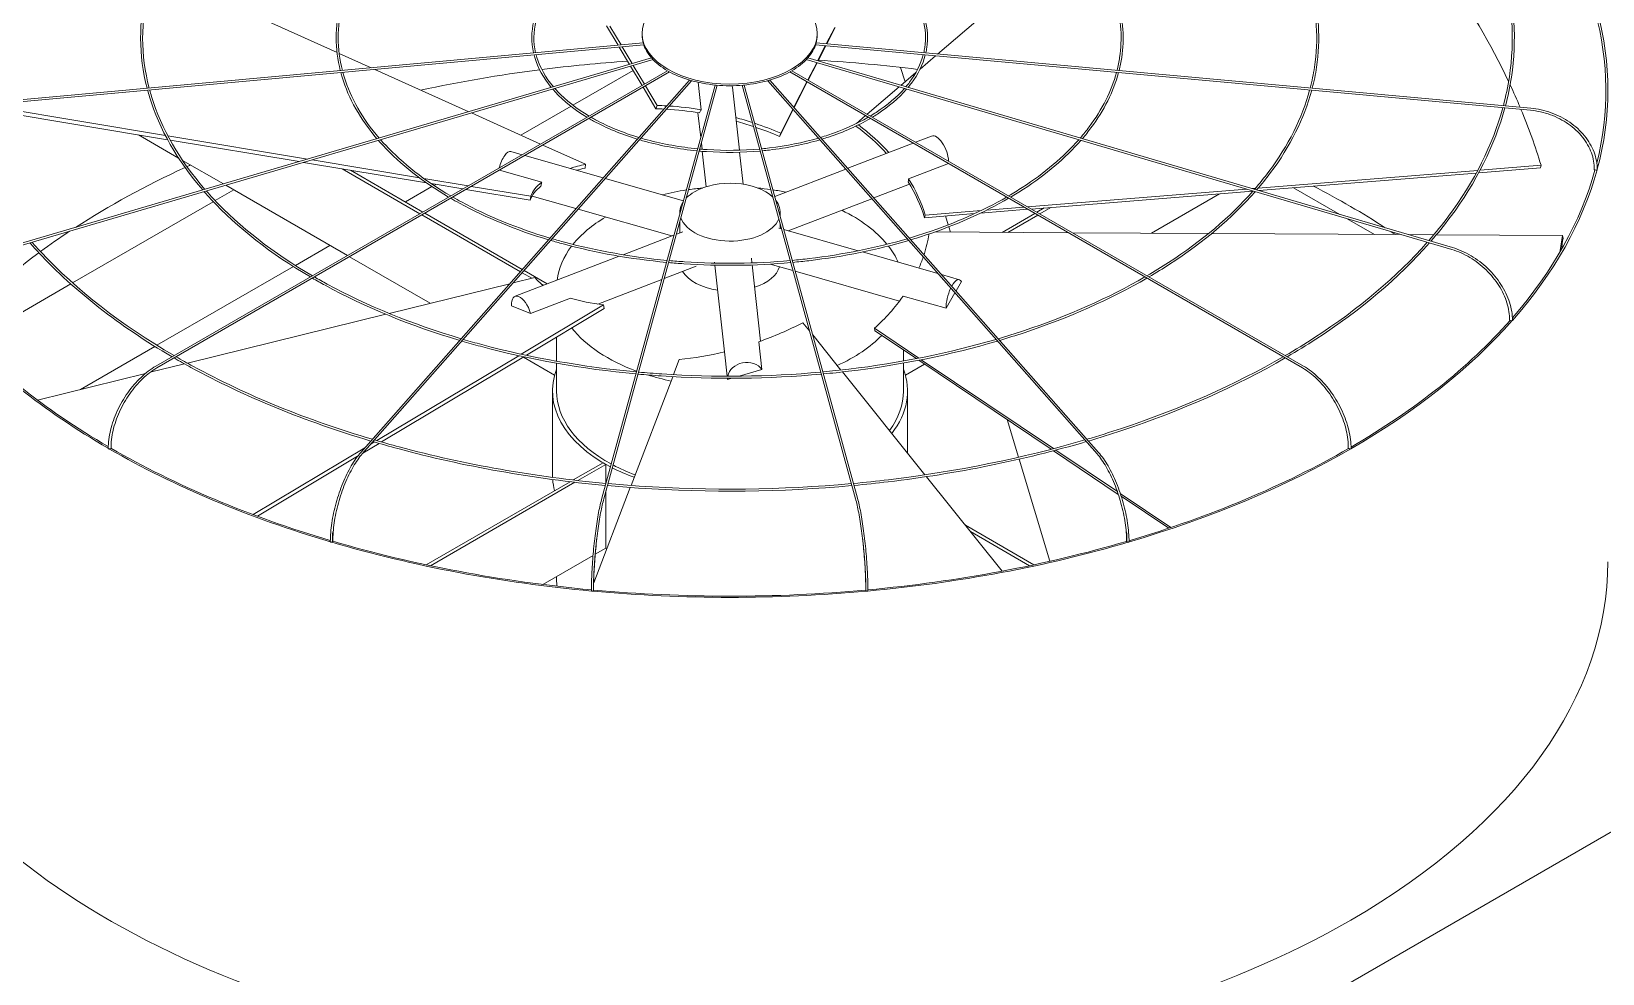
# Model space of a CAD drawing. Header units: millimetres. Extents: x -312439 to 477422, y -331570 to 212570.
# Drawn here: x 398236.3 to 398705.6, y 105099.2 to 105380.6 of the extents above; entities that cross this region are included whole.
import ezdxf

# ---------------------------------------------------------------- set-up
doc = ezdxf.new("R2010")
doc.units = ezdxf.units.MM

msp = doc.modelspace()

# ---------------------------------------------------------------- linework, layer by layer
at = {"color": 0, "linetype": 'Continuous', "lineweight": 0, "extrusion": (0, 0.816497, 0.57735)}
for p, q in [((398327.561, 105374.377), (398284.846, 105393.602)), ((398521.054, 105385.939), (398506.969, 105373.905)), ((398411.508, 105376.537), (398408.059, 105382.335)), ((398409.059, 105382.243), (398412.405, 105376.619)), ((398473.719, 105376.946), (398476.215, 105381.839)), ((398476.344, 105381.851), (398473.836, 105376.935)), ((398205.583, 105357.706), (398419.025, 105377.224)), ((398419.205, 105376.626), (398205.639, 105357.097)), ((398412.752, 105376.036), (398415.73, 105371.032)), ((398418.721, 105379.516), (398418.721, 105380.016)), ((398684.056, 105357.097), (398470.49, 105376.626)), ((398684.112, 105357.706), (398470.671, 105377.224)), ((398470.974, 105379.516), (398470.974, 105380.016)), ((398471.128, 105371.866), (398473.419, 105376.358)), ((398473.536, 105376.347), (398471.234, 105371.835)), ((398228.943, 105316.084), (398421.512, 105372.733)), ((398229.116, 105315.496), (398421.972, 105372.229)), ((398337.748, 105369.792), (398328.211, 105374.084)), ((398414.925, 105370.795), (398411.855, 105375.954)), ((398467.723, 105372.229), (398660.58, 105315.496)), ((398468.183, 105372.733), (398660.752, 105316.084)), ((398468.209, 105366.144), (398470.844, 105371.311)), ((398506.319, 105373.349), (398501.712, 105369.414)), ((398426.274, 105368.908), (398273.42, 105280.658)), ((398426.893, 105368.558), (398273.726, 105280.127)), ((398366.906, 105356.669), (398338.884, 105369.281)), ((398398.026, 105358.619), (398415.996, 105368.994)), ((398418.662, 105364.514), (398415.248, 105370.251)), ((398416.053, 105370.488), (398419.366, 105364.92)), ((398462.802, 105368.558), (398615.969, 105280.127)), ((398616.275, 105280.658), (398463.421, 105368.908)), ((398470.951, 105371.28), (398468.303, 105366.089)), ((398495.92, 105369.914), (398497.228, 105365.582)), ((398500.45, 105368.336), (398496.014, 105364.545)), ((398334.653, 105254.878), (398432.829, 105366.123)), ((398335.112, 105254.473), (398433.48, 105365.935)), ((398406.661, 105241.236), (398440.515, 105364.641)), ((398407.252, 105241.074), (398441.134, 105364.585)), ((398422.806, 105357.548), (398418.975, 105363.987)), ((398419.679, 105364.394), (398423.177, 105358.515)), ((398436.33, 105357.24), (398435.417, 105365.449)), ((398445.661, 105364.002), (398447.755, 105345.169)), ((398448.561, 105364.585), (398482.444, 105241.074)), ((398449.181, 105364.641), (398483.034, 105241.236)), ((398554.583, 105254.473), (398456.215, 105365.935)), ((398555.042, 105254.878), (398456.866, 105366.123)), ((398464.047, 105357.986), (398467.93, 105365.598)), ((398468.025, 105365.543), (398464.125, 105357.898)), ((398495.458, 105364.07), (398485.918, 105355.919)), ((398276.968, 105348.29), (398217.536, 105358.185)), ((398222.083, 105358.6), (398276.286, 105349.576)), ((398382.496, 105349.653), (398397.453, 105358.288)), ((398422.806, 105357.548), (398423.177, 105358.515)), ((398463.825, 105357.311), (398459.743, 105349.309)), ((398460.113, 105350.276), (398463.748, 105357.4)), ((398388.355, 105347.016), (398367.764, 105356.283)), ((398435.386, 105356.369), (398436.211, 105348.952)), ((398482.706, 105353.135), (398482.72, 105353.187)), ((398485.424, 105355.497), (398482.72, 105353.187)), ((398280.232, 105342.827), (398268.259, 105349.74)), ((398277.043, 105349.45), (398318.758, 105342.505)), ((398316.213, 105341.756), (398277.736, 105348.162)), ((398459.743, 105349.309), (398460.113, 105350.276)), ((398505.181, 105349.41), (398500.387, 105347.566)), ((398379.476, 105344.777), (398382.822, 105343.821)), ((398383.641, 105343.587), (398407.041, 105336.902)), ((398401.827, 105340.952), (398389.043, 105346.706)), ((398436.394, 105347.305), (398436.599, 105345.464)), ((398436.668, 105344.844), (398437.842, 105334.278)), ((398447.823, 105344.558), (398448.884, 105335.013)), ((398499.652, 105347.283), (398480.122, 105339.771)), ((398293.606, 105335.106), (398281.424, 105342.139)), ((398354.292, 105335.416), (398317.598, 105341.525)), ((398320.144, 105342.274), (398352.173, 105336.942)), ((398329.114, 105339.608), (398352.319, 105326.211)), ((398353.186, 105326.711), (398331.548, 105339.203)), ((398376.073, 105339.217), (398388.695, 105335.611)), ((398401.663, 105339.807), (398401.827, 105340.952)), ((398479.512, 105339.537), (398458.305, 105331.379)), ((398498.286, 105336.634), (398510.175, 105341.207)), ((398602.723, 105333.841), (398668.284, 105339.143)), ((398686.994, 105339.899), (398668.585, 105338.41)), ((398669.008, 105339.202), (398687.199, 105340.673)), ((398686.994, 105339.899), (398687.199, 105340.673)), ((398330.666, 105313.709), (398294.338, 105334.683)), ((398347.972, 105329.721), (398355.915, 105334.306)), ((398353.517, 105336.718), (398366.714, 105334.521)), ((398365.137, 105333.611), (398355.716, 105335.179)), ((398356.507, 105334.648), (398357.044, 105334.958)), ((398367.664, 105334.363), (398385.413, 105331.408)), ((398407.694, 105336.716), (398431.025, 105330.05)), ((398498.584, 105335.028), (398487.926, 105330.928)), ((398600.893, 105333.693), (398601.857, 105333.771)), ((398667.856, 105338.351), (398602.914, 105333.098)), ((398627.052, 105325.997), (398613.298, 105333.938)), ((398248.597, 105305.53), (398290.617, 105329.791)), ((398291.163, 105330.106), (398296.714, 105333.311)), ((398385.248, 105330.263), (398366.088, 105333.453)), ((398385.248, 105330.263), (398385.413, 105331.408)), ((398385.814, 105331.469), (398398.938, 105327.72)), ((398487.316, 105330.694), (398462.367, 105321.097)), ((398533.813, 105328.267), (398599.191, 105333.555)), ((398601.145, 105332.955), (398534.965, 105327.602)), ((398591.185, 105332.149), (398570.804, 105320.382)), ((398352.932, 105325.857), (398382.32, 105308.89)), ((398382.905, 105309.552), (398353.798, 105326.357)), ((398399.59, 105327.533), (398427.545, 105319.547)), ((398429.98, 105326.669), (398429.98, 105326.24)), ((398459.932, 105326.669), (398459.932, 105325.451)), ((398518.023, 105326.232), (398503.036, 105325.02)), ((398503.036, 105325.02), (398503.242, 105325.794)), ((398503.242, 105325.794), (398519.957, 105327.146)), ((398509.327, 105325.528), (398510.126, 105322.882)), ((398533.891, 105327.515), (398519.76, 105326.372)), ((398521.621, 105327.281), (398532.739, 105328.18)), ((398536.005, 105326.295), (398526.195, 105320.63)), ((398527.911, 105320.621), (398536.872, 105325.794)), ((398538.809, 105327.913), (398536.618, 105326.648)), ((398537.484, 105326.148), (398540.823, 105328.076)), ((398637.419, 105320.012), (398629.306, 105324.696)), ((398412.986, 105313.947), (398428.215, 105319.805)), ((398428.925, 105320.078), (398430.87, 105320.826)), ((398429.98, 105323.925), (398429.98, 105320.484)), ((398460.331, 105321.678), (398459.541, 105321.904)), ((398459.932, 105323.136), (398459.932, 105321.792)), ((398483.239, 105315.134), (398461.02, 105321.481)), ((398546.007, 105320.52), (398506.11, 105320.742)), ((398510.303, 105322.294), (398510.78, 105320.716)), ((398587.866, 105320.287), (398547.244, 105320.513)), ((398645.379, 105319.968), (398588.827, 105320.282)), ((398655.151, 105319.913), (398647.591, 105319.955)), ((398693.612, 105319.699), (398655.947, 105319.909)), ((398693.777, 105318.938), (398693.612, 105319.699)), ((398315.126, 105310.756), (398325.453, 105316.719)), ((398273.788, 105286.89), (398314.527, 105310.411)), ((398355.381, 105299.44), (398331.279, 105313.355)), ((398380.762, 105301.552), (398411.859, 105313.514)), ((398425.292, 105306.836), (398434.838, 105310.508)), ((398440.381, 105311.445), (398440.354, 105311.687)), ((398443.329, 105284.93), (398440.45, 105310.831)), ((398451.498, 105311.505), (398451.342, 105312.909)), ((398454.094, 105288.159), (398451.566, 105310.894)), ((398463.754, 105309.203), (398456.958, 105311.145)), ((398507.052, 105308.331), (398484.516, 105314.769)), ((398386.67, 105307.147), (398380.19, 105305.551)), ((398382.861, 105308.577), (398385.736, 105306.917)), ((398390.364, 105305.246), (398383.446, 105309.24)), ((398405.465, 105299.209), (398424.582, 105306.563)), ((398495.564, 105300.115), (398464.443, 105309.006)), ((398513.472, 105306.497), (398508.144, 105308.019)), ((398514.067, 105305.935), (398512.464, 105303.124)), ((398218.008, 105287.87), (398248.038, 105305.208)), ((398379.146, 105305.294), (398343.13, 105296.422)), ((398385.389, 105296.39), (398397.322, 105300.98)), ((398388.371, 105305.396), (398389.325, 105304.846)), ((398509.511, 105297.951), (398496.66, 105301.623)), ((398512.143, 105302.562), (398509.511, 105297.951)), ((398379.693, 105298.659), (398385.389, 105296.39)), ((398382.6, 105284.252), (398407.192, 105298.972)), ((398407.397, 105297.841), (398384.14, 105283.919)), ((398407.397, 105297.841), (398407.192, 105298.972)), ((398342.125, 105296.175), (398282.856, 105281.576)), ((398468.691, 105291.204), (398466.735, 105293.644)), ((398488.249, 105291.229), (398488.084, 105291.99)), ((398488.084, 105291.99), (398501.368, 105283.063)), ((398393.156, 105282.159), (398393.156, 105289.316)), ((398454.501, 105279.716), (398453.582, 105287.977)), ((398478.081, 105279.497), (398469.657, 105290.001)), ((398500.618, 105282.916), (398488.249, 105291.229)), ((398250.987, 105273.726), (398273.186, 105286.543)), ((398339.458, 105258.428), (398381.834, 105283.794)), ((398383.37, 105283.458), (398340.871, 105258.02)), ((398392.571, 105277.968), (398383.219, 105283.368)), ((398429.798, 105282.666), (398428.06, 105278.128)), ((398443.33, 105284.93), (398444.137, 105277.664)), ((398496.756, 105282.198), (398496.756, 105285.512)), ((398540.891, 105255.853), (398501.338, 105282.433)), ((398502.086, 105282.58), (398541.588, 105256.035)), ((398270.344, 105278.494), (398238.084, 105270.548)), ((398281.983, 105281.361), (398271.791, 105278.85)), ((398393.156, 105273.227), (398393.156, 105281.537)), ((398427.83, 105277.527), (398415.375, 105245.019)), ((398447.638, 105277.676), (398454.501, 105279.716)), ((398503.174, 105248.209), (398478.534, 105278.931)), ((398496.756, 105273.227), (398496.756, 105281.575)), ((398503.064, 105281.273), (398497.341, 105277.968)), ((398391.931, 105248.224), (398391.931, 105273.227)), ((398444.206, 105277.052), (398444.248, 105276.669)), ((398444.248, 105276.669), (398445.536, 105277.052)), ((398497.981, 105254.684), (398497.981, 105273.227)), ((398527.694, 105264.721), (398531.096, 105253.459)), ((398302.514, 105236.315), (398335.915, 105256.307)), ((398340.152, 105257.589), (398335.299, 105254.684)), ((398337.646, 105257.344), (398338.741, 105257.999)), ((398560.936, 105242.382), (398541.569, 105255.397)), ((398542.265, 105255.58), (398560.648, 105243.226)), ((398333.726, 105253.743), (398303.806, 105235.834)), ((398407.031, 105251.831), (398398.089, 105246.669)), ((398399.532, 105246.501), (398407.897, 105251.331)), ((398407.897, 105251.331), (398407.031, 105251.831)), ((398407.897, 105251.331), (398407.897, 105245.742)), ((398531.273, 105252.871), (398540.48, 105222.392)), ((398397.203, 105246.157), (398354.218, 105221.339)), ((398355.485, 105221.071), (398398.642, 105245.987)), ((398526.246, 105219.44), (398503.617, 105247.656)), ((398415.146, 105244.422), (398404.224, 105215.915)), ((398407.897, 105243.427), (398407.897, 105226.328)), ((398561.535, 105242.63), (398576.627, 105232.488)), ((398575.981, 105232.272), (398561.809, 105241.796)), ((398535.694, 105221.339), (398515.262, 105233.136)), ((398516.756, 105231.273), (398534.427, 105221.071)), ((398407.897, 105226.328), (398404.694, 105224.478)), ((398404.029, 105224.094), (398389.058, 105215.451)), ((398393.156, 105216.831), (398393.156, 105217.817)), ((398403.546, 105214.145), (398403.443, 105213.877))]:
    msp.add_line(p, q, dxfattribs=at)
at = {"color": 3, "linetype": 'Continuous', "lineweight": 0, "extrusion": (0, 0.816497, 0.57735)}
msp.add_line((398901.047, 105252.938), (397911.488, 104681.616), dxfattribs=at)
at = {"color": 0, "linetype": 'Continuous', "lineweight": 0}
msp.add_ellipse((398444.848, 105380.016), major_axis=(-26.126, 0), ratio=0.5773503, dxfattribs=at)
for centre, major_axis, ratio, start_param, end_param in [((398445.162, 105321.097), (244.29, -64.884), 0.7560981, 0.5676523, 0.7441319), ((398444.956, 105363.005), (-261.613, 0), 0.5773503, 2.9976529, 3.2980059), ((398444.956, 105363.005), (-262.225, 0), 0.5773503, 2.9856485, 3.2984345), ((398444.848, 105379.516), (-26.126, 0), 0.5773503, 0, 0.1535113), ((398444.848, 105379.516), (-26.126, 0), 0.5773503, 0.160648, 0.4676706), ((398444.848, 105379.516), (-26.126, 0), 0.5773503, 2.6739221, 2.9809447), ((398444.848, 105379.516), (-26.126, 0), 0.5773503, 2.9880814, 3.1415927), ((398444.956, 105221.765), (-261.613, 0), 0.5773503, 4.8296672, 4.9289778), ((398444.848, 105379.516), (-26.126, 0), 0.5773503, 0.4748072, 0.7818298), ((398444.848, 105379.516), (-26.126, 0), 0.5773503, 2.3597628, 2.6667854), ((398444.956, 105221.765), (-261.613, 0), 0.5773503, 4.4965959, 4.611374), ((398444.956, 105221.765), (-261.613, 0), 0.5773503, 4.9315023, 5.0730373), ((398444.848, 105379.516), (-26.126, 0), 0.5773503, 0.7889665, 1.0959891), ((398444.848, 105379.516), (-26.126, 0), 0.5773503, 2.0456036, 2.3526262), ((398444.848, 105379.516), (-26.126, 0), 0.5773503, 1.1031258, 1.4101484), ((398444.848, 105379.516), (-26.126, 0), 0.5773503, 1.417285, 1.7243076), ((398440.167, 105363.391), (-5.494, -0.611), 0.8148193, 3.1415927, 3.239858), ((398444.848, 105379.516), (-26.126, 0), 0.5773503, 1.7314443, 2.0384669), ((398445.162, 105321.097), (244.29, -64.884), 0.7560981, 0.5274276, 0.562586), ((398444.956, 105320.322), (-56.639, 21.698), 0.5343599, 5.2632147, 5.3074736), ((398445.326, 105321.289), (56.639, -21.698), 0.5343599, 2.113134, 2.1658809), ((398444.956, 105320.322), (-56.639, 21.698), 0.5343599, 5.0728277, 5.2488944), ((398445.326, 105321.289), (56.639, -21.698), 0.5343599, 1.92896, 2.0989228), ((398445.162, 105321.097), (244.29, -64.884), 0.7560981, 0.4379774, 0.5241031), ((398445.326, 105321.289), (56.639, -21.698), 0.5343599, 1.6636456, 1.7494756), ((398444.956, 105320.322), (-56.639, 21.698), 0.5343599, 4.7930664, 4.8825345), ((398445.326, 105321.289), (56.639, -21.698), 0.5343599, 1.5140664, 1.6514841), ((398445.162, 105321.097), (58.621, -15.57), 0.7560981, 1.0889957, 1.0897919), ((398445.162, 105321.097), (58.621, -15.57), 0.7560981, 0.8588781, 1.0770864), ((398444.956, 105320.322), (-56.639, 21.698), 0.5343599, 4.655659, 4.78086), ((398444.956, 105320.322), (58.621, -15.57), 0.7560981, 0.8715668, 1.0888975), ((398507.165, 105344.251), (-1.984, 5.159), 0.4527097, 4.0715694, 6.2831853), ((398377.958, 105339.462), (1.518, 5.315), 0.3621096, 0, 1.5955332), ((398444.956, 105221.765), (-261.613, 0), 0.5773503, 5.3840325, 5.5566031), ((398444.956, 105221.765), (-261.613, 0), 0.5773503, 5.3759613, 5.381266), ((398445.12, 105321.467), (-60.036, 8.629), 0.3284711, 5.5638228, 5.6832782), ((398444.956, 105320.322), (-60.036, 8.629), 0.3284711, 5.5638228, 5.6281345), ((398444.956, 105363.005), (-261.613, 0), 0.5773503, 2.6753447, 2.9836943), ((398444.956, 105363.005), (-262.225, 0), 0.5773503, 2.6707914, 2.9843582), ((398703.391, 105339.426), (-0.306, 0.006), 0.5792658, 0, 1.4246091), ((398703.693, 105339.398), (-0.306, 0), 0.5773503, 0.8901525, 3.1415927), ((398444.956, 105320.322), (-60.036, 8.629), 0.3284711, 5.9809914, 6.2156373), ((398445.12, 105321.467), (-60.036, 8.629), 0.3284711, 5.9787164, 6.2156373), ((398444.956, 105304.357), (-51.8, 0), 0.5773503, 4.8725497, 4.9536635), ((398444.956, 105326.669), (-14.976, 0), 0.5773503, 3.6916997, 5.4977871), ((398444.956, 105304.357), (-51.8, 0), 0.5773503, 4.4755897, 4.5522282), ((398444.956, 105320.322), (58.621, -15.57), 0.7560981, 0.4379774, 0.6726233), ((398445.162, 105321.097), (58.621, -15.57), 0.7560981, 0.4379774, 0.6748983), ((398444.956, 105221.765), (-261.613, 0), 0.5773503, 3.867145, 3.9833748), ((398444.956, 105304.357), (-51.8, 0), 0.5773503, 4.9668384, 5.1151413), ((398444.956, 105326.669), (-14.976, 0), 0.5773503, 5.9253681, 6.3268432), ((398444.956, 105326.669), (-14.976, 0), 0.5773503, 5.4977871, 5.7722245), ((398444.956, 105304.357), (-51.8, 0), 0.5773503, 4.3841689, 4.46244), ((398444.956, 105326.669), (-14.976, 0), 0.5773503, 3.0357663, 3.5615783), ((398444.956, 105304.357), (-51.8, 0), 0.5773503, 5.5125312, 5.8454489), ((398444.956, 105326.669), (-14.976, 0), 0.5773503, 0.1968015, 2.9056449), ((398444.956, 105304.357), (-51.8, 0), 0.5773503, 3.5810046, 4.0125195), ((398444.956, 105221.765), (-261.613, 0), 0.5773503, 5.5668053, 5.6187776), ((398444.791, 105321.083), (59.282, 12.821), 0.7719474, 5.8595474, 5.99043), ((398444.956, 105221.765), (-261.613, 0), 0.5773503, 3.8494737, 3.8569689), ((398444.791, 105321.083), (247.048, 53.431), 0.7719474, 5.9775334, 6.0030301), ((398444.956, 105304.357), (-51.8, 0), 0.5773503, 5.864801, 6.2160224), ((398444.956, 105304.357), (-51.8, 0), 0.5773503, 3.3906549, 3.5616615), ((398444.956, 105320.322), (247.048, 53.431), 0.7719474, 5.9850347, 6.0030301), ((398444.956, 105221.765), (-261.613, 0), 0.5773503, 5.6218563, 5.7966666), ((398444.956, 105311.762), (-14.976, 0), 0.5773503, 2.0838772, 2.9778132), ((398444.791, 105321.083), (59.282, 12.821), 0.7719474, 5.7736505, 5.8452628), ((398444.75, 105321.453), (-59.674, -10.853), 0.3443205, 0.1772511, 0.3142745), ((398444.956, 105311.762), (-14.976, 0), 0.5773503, 0.3310244, 1.3226651), ((398511.954, 105301.182), (1.518, 5.315), 0.3621096, 5.9116388, 7.2697762), ((398382.747, 105296.393), (-1.984, 5.159), 0.4527097, 4.5393785, 7.2340672), ((398444.75, 105321.453), (-59.674, -10.853), 0.3443205, 0.5921448, 0.8290657), ((398444.791, 105321.083), (59.282, 12.821), 0.7719474, 5.3512156, 5.5881365), ((398511.954, 105301.182), (1.518, 5.315), 0.3621096, 1.1204156, 2.3231422), ((398444.956, 105363.005), (-262.225, 0), 0.5773503, 0.4717795, 0.7837457), ((398444.956, 105363.005), (-261.613, 0), 0.5773503, 0.4715588, 0.781436), ((398444.956, 105304.357), (-51.8, 0), 0.5773503, 0.4237953, 1.0021877), ((398444.585, 105321.261), (-56.425, -22.248), 0.5660586, 1.5074553, 1.7443762), ((398444.956, 105363.005), (-262.225, 0), 0.5773503, 2.0421116, 2.6702774), ((398444.956, 105363.005), (-261.613, 0), 0.5773503, 2.358999, 2.669365), ((398678.083, 105294.456), (-0.306, 0.005), 0.5830421, 0, 1.1094484), ((398678.356, 105294.376), (-0.306, 0), 0.5773503, 0.5759933, 3.1415927), ((398444.956, 105304.357), (-51.8, 0), 0.5773503, 2.2375498, 2.6358707), ((398444.585, 105321.261), (-56.425, -22.248), 0.5660586, 1.0925617, 1.3294826), ((398444.956, 105273.227), (-53.025, 0), 0.5773503, 6.0678252, 7.1147249), ((398444.956, 105304.357), (-51.8, 0), 0.5773503, 1.0153625, 1.0203014), ((398444.956, 105304.357), (-51.8, 0), 0.5773503, 1.0757224, 1.2236785), ((398449.745, 105277.253), (5.494, 0.611), 0.8148193, 0.440938, 2.9148909), ((398444.956, 105273.227), (-53.025, 0), 0.5773503, 2.7158894, 3.3569527), ((398444.956, 105273.227), (-51.8, 0), 0.5773503, 0, 0.8158921), ((398449.745, 105277.253), (5.494, 0.611), 0.8148193, 3.0505707, 3.1356266), ((398444.956, 105273.227), (-51.8, 0), 0.5773503, 2.7364581, 3.1415927), ((398259.535, 105256.077), (0.306, 0), 0.5773503, 3.1415927, 6.0213513), ((398444.956, 105363.005), (-262.225, 0), 0.5773503, 0.7858257, 1.0981183), ((398259.751, 105256.202), (0.306, 0.004), 0.5862544, 5.4898935, 6.2831853), ((398444.956, 105363.005), (-261.613, 0), 0.5773503, 0.7858227, 1.096892), ((398444.956, 105363.005), (-261.613, 0), 0.5773503, 2.0437737, 2.355024), ((398629.944, 105256.202), (-0.306, 0.004), 0.5862544, 0, 0.7932918), ((398630.161, 105256.077), (-0.306, 0), 0.5773503, 0.261834, 3.1415927), ((398444.956, 105273.227), (-53.025, 0), 0.5773503, 0.8456372, 1.0001122), ((398444.956, 105273.227), (-51.8, 0), 0.5773503, 0.8304704, 0.9913861), ((398444.956, 105248.224), (-53.025, 0), 0.5773503, 0, 0.0255506), ((398444.956, 105248.224), (-53.025, 0), 0.5773503, 0.0459168, 0.1554998), ((398325.869, 105228.252), (-0.306, 0), 0.5773503, 0, 3.1415927), ((398444.956, 105363.005), (-262.225, 0), 0.5773503, 1.0998851, 1.4125333), ((398326.008, 105228.409), (-0.306, -0.003), 0.5885883, 2.6652649, 3.1415927), ((398444.956, 105363.005), (-261.613, 0), 0.5773503, 1.1000981, 1.4118355), ((398444.956, 105248.224), (-53.025, 0), 0.5773503, 0.7969487, 0.8037884), ((398444.956, 105363.005), (-262.225, 0), 0.5773503, 1.7280308, 2.0415976), ((398444.956, 105363.005), (-261.613, 0), 0.5773503, 1.7289191, 2.0406845), ((398563.687, 105228.409), (-0.306, 0.003), 0.5885883, 0, 0.4763277), ((398563.826, 105228.252), (-0.306, 0), 0.5773503, 0, 3.1415927), ((398444.956, 105216.831), (-51.8, 0), 0.5773503, 0, 0.0632109), ((398403.85, 105213.623), (-0.306, 0), 0.5773503, 0, 3.1415927), ((398444.956, 105363.005), (-262.225, 0), 0.5773503, 1.4139544, 1.727034), ((398403.898, 105213.798), (-0.306, -0.001), 0.5898153, 2.9827557, 3.1415927), ((398444.956, 105363.005), (-261.613, 0), 0.5773503, 1.41439, 1.726367), ((398485.797, 105213.798), (-0.306, 0.001), 0.5898153, 0, 0.1588369), ((398485.845, 105213.623), (-0.306, 0), 0.5773503, 0, 3.1415927)]:
    msp.add_ellipse(centre, major_axis=major_axis, ratio=ratio, start_param=start_param, end_param=end_param, dxfattribs=at)
at = {"color": 3, "linetype": 'Continuous', "lineweight": 0}
for start_param, end_param in [(0, 2.3561945), (2.3561945, 3.1415927)]:
    msp.add_ellipse((398444.956, 105222.265), major_axis=(-262.225, 0), ratio=0.5773503, start_param=start_param, end_param=end_param, dxfattribs=at)
at = {"color": 0, "linetype": 'Continuous', "lineweight": 0}
for points, knots in [([(398675.945, 105358.453), (398676.701, 105361.309), (398677.297, 105364.179), (398679.399, 105378.057), (398678.709, 105389.173), (398675.682, 105400.079)], [3.77541609, 3.77541609, 3.77541609, 3.77541609, 3.83978539, 3.83978539, 4.08585643, 4.08585643, 4.08585643, 4.08585643]), ([(398676.564, 105358.397), (398677.317, 105361.26), (398677.912, 105364.137), (398680.009, 105378.053), (398679.32, 105389.203), (398676.302, 105400.136)], [3.77616248, 3.77616248, 3.77616248, 3.77616248, 3.84020832, 3.84020832, 4.08505688, 4.08505688, 4.08505688, 4.08505688]), ([(398271.103, 105394.858), (398270.978, 105394.407), (398270.858, 105393.955), (398268.246, 105383.63), (398268.277, 105373.54), (398270.837, 105363.673)], [0.62689443, 0.62689443, 0.62689443, 0.62689443, 0.64035432, 0.64035432, 0.93404611, 0.93404611, 0.93404611, 0.93404611]), ([(398271.723, 105394.802), (398271.595, 105394.343), (398271.472, 105393.883), (398268.856, 105383.593), (398268.889, 105373.555), (398271.455, 105363.73)], [0.62582334, 0.62582334, 0.62582334, 0.62582334, 0.63964072, 0.63964072, 0.93502054, 0.93502054, 0.93502054, 0.93502054]), ([(398618.241, 105363.73), (398618.782, 105365.804), (398619.211, 105367.887), (398620.781, 105378.246), (398620.258, 105386.603), (398617.973, 105394.802)], [3.77736844, 3.77736844, 3.77736844, 3.77736844, 3.83971259, 3.83971259, 4.08656564, 4.08656564, 4.08656564, 4.08656564]), ([(398618.859, 105363.673), (398619.398, 105365.754), (398619.826, 105367.845), (398621.392, 105378.242), (398620.87, 105386.633), (398618.593, 105394.858)], [3.77834287, 3.77834287, 3.77834287, 3.77834287, 3.84027623, 3.84027623, 4.08549455, 4.08549455, 4.08549455, 4.08549455]), ([(398328.809, 105389.582), (398328.72, 105389.26), (398328.634, 105388.938), (398326.908, 105382.108), (398326.906, 105375.458), (398328.546, 105368.951)], [0.62618978, 0.62618978, 0.62618978, 0.62618978, 0.64052907, 0.64052907, 0.92987427, 0.92987427, 0.92987427, 0.92987427]), ([(398329.429, 105389.525), (398329.337, 105389.196), (398329.248, 105388.866), (398327.518, 105382.071), (398327.518, 105375.473), (398329.163, 105369.007)], [0.62457061, 0.62457061, 0.62457061, 0.62457061, 0.6394598, 0.6394598, 0.93127617, 0.93127617, 0.93127617, 0.93127617]), ([(398560.532, 105369.007), (398560.861, 105370.302), (398561.125, 105371.603), (398562.164, 105378.443), (398561.808, 105384.037), (398560.266, 105389.525)], [3.78111281, 3.78111281, 3.78111281, 3.78111281, 3.83956511, 3.83956511, 4.08781837, 4.08781837, 4.08781837, 4.08781837]), ([(398561.149, 105368.951), (398561.477, 105370.253), (398561.74, 105371.56), (398562.774, 105378.438), (398562.42, 105384.067), (398560.886, 105389.582)], [3.78251471, 3.78251471, 3.78251471, 3.78251471, 3.8404098, 3.8404098, 4.0861992, 4.0861992, 4.0861992, 4.0861992]), ([(398386.516, 105384.305), (398386.462, 105384.113), (398386.41, 105383.92), (398385.571, 105380.586), (398385.537, 105377.376), (398386.261, 105374.228)], [0.62410482, 0.62410482, 0.62410482, 0.62410482, 0.64104385, 0.64104385, 0.91753144, 0.91753144, 0.91753144, 0.91753144]), ([(398387.136, 105384.248), (398387.079, 105384.049), (398387.025, 105383.849), (398386.181, 105380.549), (398386.149, 105377.39), (398386.877, 105374.285)], [0.62079185, 0.62079185, 0.62079185, 0.62079185, 0.63891194, 0.63891194, 0.91997787, 0.91997787, 0.91997787, 0.91997787]), ([(398502.818, 105374.285), (398502.939, 105374.8), (398503.039, 105375.318), (398503.546, 105378.639), (398503.358, 105381.47), (398502.559, 105384.248)], [3.79241111, 3.79241111, 3.79241111, 3.79241111, 3.83910744, 3.83910744, 4.09159713, 4.09159713, 4.09159713, 4.09159713]), ([(398503.434, 105374.228), (398503.554, 105374.751), (398503.654, 105375.276), (398504.156, 105378.635), (398503.97, 105381.5), (398503.179, 105384.305)], [3.79485754, 3.79485754, 3.79485754, 3.79485754, 3.8407928, 3.8407928, 4.08828416, 4.08828416, 4.08828416, 4.08828416]), ([(398386.409, 105373.627), (398386.478, 105373.363), (398386.553, 105373.099), (398387.567, 105369.747), (398389.236, 105366.74), (398391.569, 105363.924)], [0.93516687, 0.93516687, 0.93516687, 0.93516687, 0.95843835, 0.95843835, 1.2316048, 1.2316048, 1.2316048, 1.2316048]), ([(398387.028, 105373.683), (398387.097, 105373.425), (398387.171, 105373.167), (398388.187, 105369.871), (398389.859, 105366.901), (398392.209, 105364.112)], [0.93813971, 0.93813971, 0.93813971, 0.93813971, 0.96156851, 0.96156851, 1.23828559, 1.23828559, 1.23828559, 1.23828559]), ([(398497.486, 105364.112), (398497.867, 105364.564), (398498.23, 105365.021), (398500.54, 105368.106), (398501.917, 105370.87), (398502.667, 105373.683)], [3.47410339, 3.47410339, 3.47410339, 3.47410339, 3.51894345, 3.51894345, 3.77424927, 3.77424927, 3.77424927, 3.77424927]), ([(398498.127, 105363.924), (398498.47, 105364.338), (398498.799, 105364.757), (398501.118, 105367.871), (398502.526, 105370.718), (398503.286, 105373.627)], [3.48078418, 3.48078418, 3.48078418, 3.48078418, 3.52099532, 3.52099532, 3.77722211, 3.77722211, 3.77722211, 3.77722211]), ([(398328.702, 105368.35), (398328.825, 105367.891), (398328.956, 105367.433), (398331.033, 105360.602), (398334.552, 105354.396), (398339.503, 105348.607)], [0.93878416, 0.93878416, 0.93878416, 0.93878416, 0.9592157, 0.9592157, 1.24402203, 1.24402203, 1.24402203, 1.24402203]), ([(398329.321, 105368.406), (398329.444, 105367.954), (398329.574, 105367.501), (398331.653, 105360.727), (398335.177, 105354.559), (398340.147, 105348.797)], [0.94031776, 0.94031776, 0.94031776, 0.94031776, 0.96078603, 0.96078603, 1.24747633, 1.24747633, 1.24747633, 1.24747633]), ([(398549.548, 105348.797), (398550.494, 105349.894), (398551.388, 105351.005), (398556.12, 105357.334), (398558.862, 105362.817), (398560.374, 105368.406)], [3.46491265, 3.46491265, 3.46491265, 3.46491265, 3.51947788, 3.51947788, 3.77207122, 3.77207122, 3.77207122, 3.77207122]), ([(398550.193, 105348.607), (398551.099, 105349.667), (398551.957, 105350.741), (398556.698, 105357.099), (398559.471, 105362.666), (398560.993, 105368.35)], [3.46836695, 3.46836695, 3.46836695, 3.46836695, 3.52050672, 3.52050672, 3.77360482, 3.77360482, 3.77360482, 3.77360482]), ([(398270.995, 105363.073), (398271.172, 105362.419), (398271.359, 105361.767), (398274.5, 105351.457), (398279.871, 105342.054), (398287.442, 105333.293)], [0.94000678, 0.94000678, 0.94000678, 0.94000678, 0.95947637, 0.95947637, 1.24820492, 1.24820492, 1.24820492, 1.24820492]), ([(398271.615, 105363.13), (398271.791, 105362.482), (398271.978, 105361.835), (398275.12, 105351.583), (398280.496, 105342.217), (398288.088, 105333.483)], [0.94103976, 0.94103976, 0.94103976, 0.94103976, 0.9605244, 0.9605244, 1.25053309, 1.25053309, 1.25053309, 1.25053309]), ([(398392.001, 105363.413), (398392.247, 105363.128), (398392.501, 105362.845), (398395.306, 105359.813), (398398.501, 105357.27), (398402.226, 105355.024)], [1.24820371, 1.24820371, 1.24820371, 1.24820371, 1.27608724, 1.27608724, 1.54927756, 1.54927756, 1.54927756, 1.54927756]), ([(398392.648, 105363.603), (398392.9, 105363.316), (398393.16, 105363.03), (398395.958, 105360.063), (398399.132, 105357.574), (398402.833, 105355.375)], [1.2552022, 1.2552022, 1.2552022, 1.2552022, 1.28394226, 1.28394226, 1.55644282, 1.55644282, 1.55644282, 1.55644282]), ([(398486.862, 105355.375), (398487.458, 105355.729), (398488.04, 105356.09), (398491.941, 105358.621), (398494.785, 105361.03), (398497.047, 105363.603)], [3.15594616, 3.15594616, 3.15594616, 3.15594616, 3.1998122, 3.1998122, 3.45718678, 3.45718678, 3.45718678, 3.45718678]), ([(398487.469, 105355.024), (398487.974, 105355.329), (398488.469, 105355.638), (398492.414, 105358.2), (398495.362, 105360.714), (398497.694, 105363.413)], [3.16311142, 3.16311142, 3.16311142, 3.16311142, 3.20013863, 3.20013863, 3.46418527, 3.46418527, 3.46418527, 3.46418527]), ([(398601.607, 105333.483), (398603.12, 105335.223), (398604.546, 105336.989), (398611.7, 105346.562), (398615.807, 105354.765), (398618.081, 105363.13)], [3.46185589, 3.46185589, 3.46185589, 3.46185589, 3.51965328, 3.51965328, 3.77134922, 3.77134922, 3.77134922, 3.77134922]), ([(398602.253, 105333.293), (398603.726, 105334.997), (398605.115, 105336.725), (398612.278, 105346.327), (398616.416, 105354.613), (398618.7, 105363.073)], [3.46418406, 3.46418406, 3.46418406, 3.46418406, 3.52033986, 3.52033986, 3.7723822, 3.7723822, 3.7723822, 3.7723822]), ([(398435.829, 105356.295), (398435.934, 105356.569), (398436.074, 105356.848), (398436.275, 105357.159), (398436.302, 105357.2), (398436.33, 105357.24)], [0, 0, 0, 0, 1.7008868, 1.7008868, 1.9577529, 1.9577529, 1.9577529, 1.9577529]), ([(398653.658, 105318.171), (398655.741, 105320.558), (398657.702, 105322.981), (398667.277, 105335.798), (398672.749, 105346.717), (398675.784, 105357.853)], [3.46025293, 3.46025293, 3.46025293, 3.46025293, 3.51974047, 3.51974047, 3.77090484, 3.77090484, 3.77090484, 3.77090484]), ([(398654.304, 105317.981), (398656.347, 105320.331), (398658.271, 105322.717), (398667.855, 105335.563), (398673.358, 105346.565), (398676.403, 105357.796)], [3.4620089, 3.4620089, 3.4620089, 3.4620089, 3.52025567, 3.52025567, 3.77168417, 3.77168417, 3.77168417, 3.77168417]), ([(398703.999, 105339.398), (398703.999, 105341.134), (398703.667, 105342.899), (398702.373, 105346.309), (398701.412, 105347.955), (398698.959, 105350.969), (398697.468, 105352.338), (398694.101, 105354.669), (398692.225, 105355.63), (398688.27, 105357.054), (398686.192, 105357.516), (398684.112, 105357.706)], [4.712389, 4.712389, 4.712389, 4.712389, 5.0265482, 5.0265482, 5.3407075, 5.3407075, 5.6548668, 5.6548668, 5.969026, 5.969026, 6.2831853, 6.2831853, 6.2831853, 6.2831853]), ([(398402.83, 105354.666), (398403.279, 105354.403), (398403.736, 105354.144), (398408.1, 105351.75), (398412.504, 105349.923), (398417.252, 105348.472)], [1.5639266, 1.5639266, 1.5639266, 1.5639266, 1.59638594, 1.59638594, 1.86940636, 1.86940636, 1.86940636, 1.86940636]), ([(398403.442, 105355.019), (398403.887, 105354.762), (398404.34, 105354.509), (398408.656, 105352.175), (398413.009, 105350.392), (398417.697, 105348.977)], [1.5712561, 1.5712561, 1.5712561, 1.5712561, 1.60358263, 1.60358263, 1.87454698, 1.87454698, 1.87454698, 1.87454698]), ([(398471.998, 105348.977), (398472.738, 105349.2), (398473.47, 105349.432), (398478.595, 105351.144), (398482.661, 105352.947), (398486.254, 105355.019)], [2.837842, 2.837842, 2.837842, 2.837842, 2.88061564, 2.88061564, 3.14113288, 3.14113288, 3.14113288, 3.14113288]), ([(398472.443, 105348.472), (398473.076, 105348.665), (398473.702, 105348.865), (398478.909, 105350.599), (398483.14, 105352.485), (398486.865, 105354.666)], [2.84298262, 2.84298262, 2.84298262, 2.84298262, 2.8793398, 2.8793398, 3.14846238, 3.14846238, 3.14846238, 3.14846238]), ([(398684.056, 105357.097), (398686.072, 105356.912), (398688.088, 105356.461), (398691.919, 105355.071), (398693.733, 105354.132), (398696.977, 105351.862), (398698.406, 105350.531), (398700.737, 105347.613), (398701.638, 105346.026), (398702.828, 105342.758), (398703.116, 105341.077), (398703.085, 105339.432)], [0, 0, 0, 0, 0.317268, 0.317268, 0.6345361, 0.6345361, 0.9518041, 0.9518041, 1.2690722, 1.2690722, 1.5863402, 1.5863402, 1.5863402, 1.5863402]), ([(398339.943, 105348.098), (398340.396, 105347.579), (398340.861, 105347.064), (398346.571, 105340.922), (398353.181, 105335.728), (398360.908, 105331.169)], [1.2523872, 1.2523872, 1.2523872, 1.2523872, 1.27803342, 1.27803342, 1.55997281, 1.55997281, 1.55997281, 1.55997281]), ([(398340.59, 105348.289), (398341.049, 105347.768), (398341.521, 105347.249), (398347.223, 105341.174), (398353.814, 105336.034), (398361.518, 105331.521)], [1.2559207, 1.2559207, 1.2559207, 1.2559207, 1.28197401, 1.28197401, 1.56361702, 1.56361702, 1.56361702, 1.56361702]), ([(398417.897, 105348.278), (398418.519, 105348.093), (398419.147, 105347.915), (398424.645, 105346.425), (398429.822, 105345.493), (398435.121, 105344.981)], [1.88173801, 1.88173801, 1.88173801, 1.88173801, 1.91726722, 1.91726722, 2.19052772, 2.19052772, 2.19052772, 2.19052772]), ([(398418.344, 105348.784), (398418.967, 105348.602), (398419.594, 105348.426), (398425.007, 105346.98), (398430.087, 105346.077), (398435.286, 105345.581)], [1.88697171, 1.88697171, 1.88697171, 1.88697171, 1.922693, 1.922693, 2.19235404, 2.19235404, 2.19235404, 2.19235404]), ([(398454.409, 105345.581), (398455.205, 105345.657), (398455.997, 105345.742), (398461.839, 105346.444), (398466.75, 105347.438), (398471.351, 105348.784)], [2.52003494, 2.52003494, 2.52003494, 2.52003494, 2.56128493, 2.56128493, 2.82541727, 2.82541727, 2.82541727, 2.82541727]), ([(398454.574, 105344.981), (398455.288, 105345.05), (398455.999, 105345.127), (398461.947, 105345.832), (398467.038, 105346.866), (398471.798, 105348.278)], [2.52186126, 2.52186126, 2.52186126, 2.52186126, 2.55867334, 2.55867334, 2.83065097, 2.83065097, 2.83065097, 2.83065097]), ([(398528.177, 105331.521), (398529.576, 105332.341), (398530.938, 105333.181), (398538.906, 105338.351), (398544.581, 105343.154), (398549.105, 105348.289)], [3.14877196, 3.14877196, 3.14877196, 3.14877196, 3.19991213, 3.19991213, 3.45646828, 3.45646828, 3.45646828, 3.45646828]), ([(398528.787, 105331.169), (398530.093, 105331.94), (398531.368, 105332.729), (398539.379, 105337.93), (398545.159, 105342.838), (398549.753, 105348.098)], [3.15241617, 3.15241617, 3.15241617, 3.15241617, 3.2000755, 3.2000755, 3.46000178, 3.46000178, 3.46000178, 3.46000178]), ([(398435.741, 105344.923), (398436.457, 105344.859), (398437.175, 105344.802), (398443.228, 105344.387), (398448.648, 105344.445), (398453.955, 105344.923)], [2.20116261, 2.20116261, 2.20116261, 2.20116261, 2.23802396, 2.23802396, 2.51122637, 2.51122637, 2.51122637, 2.51122637]), ([(398435.905, 105345.524), (398436.656, 105345.457), (398437.409, 105345.398), (398443.355, 105345.004), (398448.626, 105345.063), (398453.79, 105345.524)], [2.2030547, 2.2030547, 2.2030547, 2.2030547, 2.24193573, 2.24193573, 2.50933428, 2.50933428, 2.50933428, 2.50933428]), ([(398388.695, 105335.611), (398388.684, 105335.558), (398388.673, 105335.504), (398388.59, 105335.098), (398388.531, 105334.754), (398388.484, 105334.429)], [52.4705624, 52.4705624, 52.4705624, 52.4705624, 52.7274285, 52.7274285, 54.4283153, 54.4283153, 54.4283153, 54.4283153]), ([(398498.143, 105335.759), (398498.201, 105335.978), (398498.247, 105336.23), (398498.279, 105336.549), (398498.283, 105336.591), (398498.286, 105336.634)], [27.2141577, 27.2141577, 27.2141577, 27.2141577, 28.9150445, 28.9150445, 29.1719106, 29.1719106, 29.1719106, 29.1719106]), ([(398287.885, 105332.784), (398288.545, 105332.031), (398289.221, 105331.283), (398297.835, 105322.032), (398307.863, 105314.188), (398319.594, 105307.316)], [1.25379638, 1.25379638, 1.25379638, 1.25379638, 1.27868669, 1.27868669, 1.5635663, 1.5635663, 1.5635663, 1.5635663]), ([(398288.532, 105332.975), (398289.198, 105332.219), (398289.881, 105331.469), (398298.488, 105322.284), (398308.496, 105314.494), (398320.204, 105307.669)], [1.25615972, 1.25615972, 1.25615972, 1.25615972, 1.28131662, 1.28131662, 1.56600951, 1.56600951, 1.56600951, 1.56600951]), ([(398361.516, 105330.813), (398362.368, 105330.318), (398363.233, 105329.83), (398372.048, 105325.013), (398381.034, 105321.321), (398390.726, 105318.414)], [1.56734097, 1.56734097, 1.56734097, 1.56734097, 1.5981909, 1.5981909, 1.87714164, 1.87714164, 1.87714164, 1.87714164]), ([(398362.128, 105331.167), (398362.977, 105330.677), (398363.838, 105330.195), (398372.605, 105325.438), (398381.539, 105321.791), (398391.172, 105318.92)], [1.57102631, 1.57102631, 1.57102631, 1.57102631, 1.60180119, 1.60180119, 1.87974458, 1.87974458, 1.87974458, 1.87974458]), ([(398498.523, 105318.92), (398500.175, 105319.413), (398501.807, 105319.928), (398512.23, 105323.406), (398520.372, 105327.015), (398527.567, 105331.167)], [2.8326444, 2.8326444, 2.8326444, 2.8326444, 2.88031456, 2.88031456, 3.14136267, 3.14136267, 3.14136267, 3.14136267]), ([(398498.97, 105318.414), (398500.513, 105318.877), (398502.039, 105319.36), (398512.544, 105322.861), (398520.851, 105326.553), (398528.179, 105330.813)], [2.83524734, 2.83524734, 2.83524734, 2.83524734, 2.87967423, 2.87967423, 3.14504801, 3.14504801, 3.14504801, 3.14504801]), ([(398569.491, 105307.669), (398571.694, 105308.953), (398573.837, 105310.271), (398585.871, 105318.081), (398594.378, 105325.278), (398601.163, 105332.975)], [3.14637947, 3.14637947, 3.14637947, 3.14637947, 3.19994276, 3.19994276, 3.45622926, 3.45622926, 3.45622926, 3.45622926]), ([(398570.102, 105307.316), (398572.211, 105308.552), (398574.266, 105309.819), (398586.344, 105317.659), (398594.955, 105324.961), (398601.811, 105332.784)], [3.14882268, 3.14882268, 3.14882268, 3.14882268, 3.20005174, 3.20005174, 3.4585926, 3.4585926, 3.4585926, 3.4585926]), ([(398235.835, 105317.473), (398236.699, 105316.488), (398237.584, 105315.511), (398249.102, 105303.151), (398262.55, 105292.654), (398278.289, 105283.469)], [1.25457919, 1.25457919, 1.25457919, 1.25457919, 1.27901417, 1.27901417, 1.56542833, 1.56542833, 1.56542833, 1.56542833]), ([(398236.483, 105317.663), (398237.353, 105316.677), (398238.244, 105315.696), (398249.755, 105303.403), (398263.184, 105292.961), (398278.901, 105283.822)], [1.25635494, 1.25635494, 1.25635494, 1.25635494, 1.28098769, 1.28098769, 1.56726607, 1.56726607, 1.56726607, 1.56726607]), ([(398391.373, 105318.222), (398392.603, 105317.859), (398393.844, 105317.508), (398404.888, 105314.525), (398415.314, 105312.667), (398425.981, 105311.664)], [1.88333864, 1.88333864, 1.88333864, 1.88333864, 1.91863403, 1.91863403, 2.19480098, 2.19480098, 2.19480098, 2.19480098]), ([(398391.82, 105318.729), (398393.05, 105318.368), (398394.292, 105318.019), (398405.25, 105315.081), (398415.579, 105313.251), (398426.146, 105312.264)], [1.88596498, 1.88596498, 1.88596498, 1.88596498, 1.92135596, 1.92135596, 2.19572889, 2.19572889, 2.19572889, 2.19572889]), ([(398463.549, 105312.264), (398465.243, 105312.422), (398466.932, 105312.602), (398478.765, 105314.018), (398488.635, 105316.017), (398497.875, 105318.729)], [2.51666009, 2.51666009, 2.51666009, 2.51666009, 2.56064993, 2.56064993, 2.826424, 2.826424, 2.826424, 2.826424]), ([(398463.714, 105311.664), (398465.326, 105311.815), (398466.934, 105311.986), (398478.873, 105313.406), (398488.922, 105315.446), (398498.323, 105318.222)], [2.517588, 2.517588, 2.517588, 2.517588, 2.55933958, 2.55933958, 2.82905034, 2.82905034, 2.82905034, 2.82905034]), ([(398610.795, 105283.822), (398613.805, 105285.573), (398616.732, 105287.37), (398632.832, 105297.819), (398644.168, 105307.407), (398653.212, 105317.663)], [3.14512292, 3.14512292, 3.14512292, 3.14512292, 3.19995757, 3.19995757, 3.45603404, 3.45603404, 3.45603404, 3.45603404]), ([(398611.406, 105283.469), (398614.323, 105285.171), (398617.161, 105286.918), (398633.305, 105297.398), (398644.745, 105307.091), (398653.86, 105317.473)], [3.14696065, 3.14696065, 3.14696065, 3.14696065, 3.20003933, 3.20003933, 3.45780979, 3.45780979, 3.45780979, 3.45780979]), ([(398660.58, 105315.496), (398662.396, 105314.962), (398664.214, 105314.16), (398667.673, 105312.102), (398669.312, 105310.846), (398672.246, 105308.004), (398673.539, 105306.42), (398675.65, 105303.084), (398676.467, 105301.333), (398677.544, 105297.843), (398677.805, 105296.105), (398677.777, 105294.461)], [6.2831853, 6.2831853, 6.2831853, 6.2831853, 6.6004533, 6.6004533, 6.9177214, 6.9177214, 7.2349894, 7.2349894, 7.5522575, 7.5522575, 7.8695255, 7.8695255, 7.8695255, 7.8695255]), ([(398678.662, 105294.376), (398678.662, 105296.108), (398678.363, 105297.923), (398677.2, 105301.543), (398676.337, 105303.349), (398674.132, 105306.778), (398672.791, 105308.401), (398669.76, 105311.311), (398668.071, 105312.597), (398664.506, 105314.707), (398662.631, 105315.531), (398660.752, 105316.084)], [4.712389, 4.712389, 4.712389, 4.712389, 5.0265482, 5.0265482, 5.3407075, 5.3407075, 5.6548668, 5.6548668, 5.969026, 5.969026, 6.2831853, 6.2831853, 6.2831853, 6.2831853]), ([(398426.601, 105311.607), (398428.104, 105311.47), (398429.611, 105311.35), (398441.741, 105310.526), (398452.531, 105310.647), (398463.094, 105311.607)], [2.20014358, 2.20014358, 2.20014358, 2.20014358, 2.23901367, 2.23901367, 2.5122454, 2.5122454, 2.5122454, 2.5122454]), ([(398426.765, 105312.207), (398428.303, 105312.068), (398429.845, 105311.947), (398441.868, 105311.143), (398452.51, 105311.266), (398462.93, 105312.207)], [2.20108803, 2.20108803, 2.20108803, 2.20108803, 2.24097619, 2.24097619, 2.51130095, 2.51130095, 2.51130095, 2.51130095]), ([(398320.203, 105306.961), (398321.457, 105306.234), (398322.73, 105305.517), (398335.996, 105298.276), (398349.565, 105292.72), (398364.2, 105288.358)], [1.56848817, 1.56848817, 1.56848817, 1.56848817, 1.5987935, 1.5987935, 1.87973748, 1.87973748, 1.87973748, 1.87973748]), ([(398320.815, 105307.314), (398322.066, 105306.593), (398323.335, 105305.882), (398336.553, 105298.701), (398350.07, 105293.19), (398364.647, 105288.865)], [1.57094967, 1.57094967, 1.57094967, 1.57094967, 1.60120298, 1.60120298, 1.88148008, 1.88148008, 1.88148008, 1.88148008]), ([(398525.048, 105288.865), (398527.612, 105289.625), (398530.144, 105290.423), (398545.865, 105295.668), (398558.083, 105301.083), (398568.88, 105307.314)], [2.8309089, 2.8309089, 2.8309089, 2.8309089, 2.8802112, 2.8802112, 3.14143931, 3.14143931, 3.14143931, 3.14143931]), ([(398525.495, 105288.358), (398527.95, 105289.09), (398530.376, 105289.855), (398546.179, 105295.123), (398558.562, 105300.621), (398569.492, 105306.961)], [2.8326515, 2.8326515, 2.8326515, 2.8326515, 2.87978381, 2.87978381, 3.14390081, 3.14390081, 3.14390081, 3.14390081]), ([(398364.848, 105288.166), (398366.686, 105287.624), (398368.541, 105287.101), (398385.13, 105282.625), (398400.805, 105279.841), (398416.842, 105278.347)], [1.8838758, 1.8838758, 1.8838758, 1.8838758, 1.91908947, 1.91908947, 2.1962344, 2.1962344, 2.1962344, 2.1962344]), ([(398365.295, 105288.673), (398367.134, 105288.133), (398368.989, 105287.612), (398385.492, 105283.181), (398401.07, 105280.425), (398417.006, 105278.947)], [1.88562881, 1.88562881, 1.88562881, 1.88562881, 1.92090607, 1.92090607, 2.19685631, 2.19685631, 2.19685631, 2.19685631]), ([(398472.689, 105278.947), (398475.282, 105279.187), (398477.866, 105279.461), (398495.691, 105281.593), (398510.519, 105284.597), (398524.4, 105288.673)], [2.51553267, 2.51553267, 2.51553267, 2.51553267, 2.56043494, 2.56043494, 2.82676017, 2.82676017, 2.82676017, 2.82676017]), ([(398472.854, 105278.347), (398475.365, 105278.581), (398477.868, 105278.846), (398495.799, 105280.981), (398510.806, 105284.025), (398524.847, 105288.166)], [2.51615458, 2.51615458, 2.51615458, 2.51615458, 2.55956039, 2.55956039, 2.82851318, 2.82851318, 2.82851318, 2.82851318]), ([(398278.9, 105283.114), (398280.553, 105282.157), (398282.231, 105281.213), (398299.946, 105271.549), (398318.1, 105264.128), (398337.683, 105258.312)], [1.56912341, 1.56912341, 1.56912341, 1.56912341, 1.59909496, 1.59909496, 1.88107719, 1.88107719, 1.88107719, 1.88107719]), ([(398279.512, 105283.468), (398281.161, 105282.516), (398282.835, 105281.578), (398300.503, 105271.974), (398318.605, 105264.598), (398338.13, 105258.818)], [1.57097144, 1.57097144, 1.57097144, 1.57097144, 1.60090305, 1.60090305, 1.88238695, 1.88238695, 1.88238695, 1.88238695]), ([(398551.565, 105258.818), (398555.044, 105259.848), (398558.478, 105260.928), (398579.496, 105267.94), (398595.786, 105275.159), (398610.183, 105283.468)], [2.83000203, 2.83000203, 2.83000203, 2.83000203, 2.88015896, 2.88015896, 3.14141755, 3.14141755, 3.14141755, 3.14141755]), ([(398552.012, 105258.312), (398555.382, 105259.313), (398558.71, 105260.361), (398579.81, 105267.395), (398596.266, 105274.698), (398610.795, 105283.114)], [2.83131179, 2.83131179, 2.83131179, 2.83131179, 2.87983823, 2.87983823, 3.14326557, 3.14326557, 3.14326557, 3.14326557]), ([(398259.228, 105256.077), (398259.228, 105257.803), (398259.465, 105259.658), (398260.383, 105263.453), (398261.066, 105265.392), (398262.81, 105269.171), (398263.871, 105271.01), (398266.272, 105274.409), (398267.61, 105275.97), (398270.437, 105278.663), (398271.926, 105279.795), (398273.42, 105280.658)], [0, 0, 0, 0, 0.3141593, 0.3141593, 0.6283185, 0.6283185, 0.9424778, 0.9424778, 1.2566371, 1.2566371, 1.5707963, 1.5707963, 1.5707963, 1.5707963]), ([(398273.726, 105280.127), (398272.289, 105279.297), (398270.845, 105278.198), (398268.099, 105275.571), (398266.796, 105274.044), (398264.463, 105270.714), (398263.433, 105268.912), (398261.753, 105265.218), (398261.102, 105263.325), (398260.243, 105259.643), (398260.035, 105257.853), (398260.057, 105256.207)], [4.712389, 4.712389, 4.712389, 4.712389, 5.029657, 5.029657, 5.3469251, 5.3469251, 5.6641931, 5.6641931, 5.9814611, 5.9814611, 6.2987292, 6.2987292, 6.2987292, 6.2987292]), ([(398417.461, 105278.29), (398419.75, 105278.081), (398422.047, 105277.899), (398440.254, 105276.665), (398456.414, 105276.85), (398472.234, 105278.29)], [2.19980176, 2.19980176, 2.19980176, 2.19980176, 2.23934285, 2.23934285, 2.51258722, 2.51258722, 2.51258722, 2.51258722]), ([(398417.626, 105278.89), (398419.95, 105278.679), (398422.281, 105278.495), (398440.381, 105277.283), (398456.393, 105277.469), (398472.07, 105278.89)], [2.20043103, 2.20043103, 2.20043103, 2.20043103, 2.24065263, 2.24065263, 2.51195795, 2.51195795, 2.51195795, 2.51195795]), ([(398615.969, 105280.127), (398617.407, 105279.297), (398618.85, 105278.198), (398621.596, 105275.571), (398622.9, 105274.044), (398625.232, 105270.714), (398626.262, 105268.912), (398627.943, 105265.218), (398628.594, 105263.325), (398629.452, 105259.643), (398629.66, 105257.853), (398629.638, 105256.207)], [1.5707963, 1.5707963, 1.5707963, 1.5707963, 1.8880644, 1.8880644, 2.2053324, 2.2053324, 2.5226004, 2.5226004, 2.8398685, 2.8398685, 3.1571365, 3.1571365, 3.1571365, 3.1571365]), ([(398630.467, 105256.077), (398630.467, 105257.803), (398630.23, 105259.658), (398629.312, 105263.453), (398628.63, 105265.392), (398626.886, 105269.171), (398625.824, 105271.01), (398623.424, 105274.409), (398622.085, 105275.97), (398619.258, 105278.663), (398617.769, 105279.795), (398616.275, 105280.658)], [3.1415927, 3.1415927, 3.1415927, 3.1415927, 3.4557519, 3.4557519, 3.7699112, 3.7699112, 4.0840704, 4.0840704, 4.3982297, 4.3982297, 4.712389, 4.712389, 4.712389, 4.712389]), ([(398325.563, 105228.252), (398325.563, 105229.967), (398325.714, 105231.848), (398326.301, 105235.765), (398326.738, 105237.799), (398327.854, 105241.826), (398328.533, 105243.818), (398330.07, 105247.567), (398330.927, 105249.324), (398332.738, 105252.436), (398333.692, 105253.789), (398334.653, 105254.878)], [4.712389, 4.712389, 4.712389, 4.712389, 5.0265482, 5.0265482, 5.3407075, 5.3407075, 5.6548668, 5.6548668, 5.969026, 5.969026, 6.2831853, 6.2831853, 6.2831853, 6.2831853]), ([(398335.112, 105254.473), (398334.198, 105253.437), (398333.278, 105252.132), (398331.517, 105249.106), (398330.677, 105247.382), (398329.172, 105243.696), (398328.507, 105241.735), (398327.42, 105237.775), (398326.998, 105235.776), (398326.439, 105231.944), (398326.302, 105230.112), (398326.314, 105228.441), (398326.314, 105228.427), (398326.315, 105228.412)], [0, 0, 0, 0, 0.3146448, 0.3146448, 0.6317673, 0.6317673, 0.9490354, 0.9490354, 1.2663034, 1.2663034, 1.5835715, 1.5835715, 1.5863402, 1.5863402, 1.5863402, 1.5863402]), ([(398338.331, 105258.12), (398340.775, 105257.4), (398343.241, 105256.704), (398365.374, 105250.737), (398386.299, 105247.026), (398407.705, 105245.041)], [1.88418355, 1.88418355, 1.88418355, 1.88418355, 1.91931715, 1.91931715, 2.19696607, 2.19696607, 2.19696607, 2.19696607]), ([(398338.778, 105258.627), (398341.223, 105257.909), (398343.689, 105257.216), (398365.736, 105251.293), (398386.564, 105247.61), (398407.869, 105245.641)], [1.88549918, 1.88549918, 1.88549918, 1.88549918, 1.92068034, 1.92068034, 2.19743376, 2.19743376, 2.19743376, 2.19743376]), ([(398481.826, 105245.641), (398485.319, 105245.964), (398488.799, 105246.332), (398512.614, 105249.179), (398532.397, 105253.186), (398550.917, 105258.627)], [2.51495522, 2.51495522, 2.51495522, 2.51495522, 2.56032682, 2.56032682, 2.8268898, 2.8268898, 2.8268898, 2.8268898]), ([(398481.99, 105245.041), (398485.402, 105245.357), (398488.801, 105245.717), (398512.722, 105248.567), (398532.685, 105252.615), (398551.364, 105258.12)], [2.51542291, 2.51542291, 2.51542291, 2.51542291, 2.55967055, 2.55967055, 2.82820543, 2.82820543, 2.82820543, 2.82820543]), ([(398554.583, 105254.473), (398555.497, 105253.437), (398556.418, 105252.132), (398558.179, 105249.106), (398559.018, 105247.382), (398560.523, 105243.696), (398561.188, 105241.735), (398562.275, 105237.775), (398562.697, 105235.776), (398563.256, 105231.944), (398563.393, 105230.112), (398563.381, 105228.441), (398563.381, 105228.427), (398563.381, 105228.412)], [6.2831853, 6.2831853, 6.2831853, 6.2831853, 6.5978301, 6.5978301, 6.9149527, 6.9149527, 7.2322207, 7.2322207, 7.5494887, 7.5494887, 7.8667568, 7.8667568, 7.8695255, 7.8695255, 7.8695255, 7.8695255]), ([(398564.132, 105228.252), (398564.132, 105229.967), (398563.981, 105231.848), (398563.394, 105235.765), (398562.958, 105237.799), (398561.842, 105241.826), (398561.162, 105243.818), (398559.625, 105247.567), (398558.768, 105249.324), (398556.957, 105252.436), (398556.003, 105253.789), (398555.042, 105254.878)], [4.712389, 4.712389, 4.712389, 4.712389, 5.0265482, 5.0265482, 5.3407075, 5.3407075, 5.6548668, 5.6548668, 5.969026, 5.969026, 6.2831853, 6.2831853, 6.2831853, 6.2831853]), ([(398408.324, 105244.984), (398411.399, 105244.704), (398414.483, 105244.459), (398438.766, 105242.816), (398460.296, 105243.064), (398481.371, 105244.984)], [2.19964371, 2.19964371, 2.19964371, 2.19964371, 2.23950729, 2.23950729, 2.51274527, 2.51274527, 2.51274527, 2.51274527]), ([(398408.489, 105245.584), (398411.598, 105245.302), (398414.718, 105245.055), (398438.893, 105243.433), (398460.274, 105243.682), (398481.206, 105245.584)], [2.20011555, 2.20011555, 2.20011555, 2.20011555, 2.24049017, 2.24049017, 2.51227343, 2.51227343, 2.51227343, 2.51227343]), ([(398403.544, 105213.623), (398403.544, 105215.327), (398403.596, 105217.217), (398403.797, 105221.187), (398403.947, 105223.267), (398404.33, 105227.416), (398404.563, 105229.484), (398405.091, 105233.407), (398405.385, 105235.261), (398406.006, 105238.578), (398406.333, 105240.039), (398406.661, 105241.236)], [4.712389, 4.712389, 4.712389, 4.712389, 5.0265482, 5.0265482, 5.3407075, 5.3407075, 5.6548668, 5.6548668, 5.969026, 5.969026, 6.2831853, 6.2831853, 6.2831853, 6.2831853]), ([(398407.252, 105241.074), (398406.933, 105239.914), (398406.613, 105238.483), (398406.003, 105235.217), (398405.712, 105233.38), (398405.192, 105229.491), (398404.962, 105227.44), (398404.586, 105223.331), (398404.44, 105221.273), (398404.247, 105217.355), (398404.2, 105215.496), (398404.205, 105213.82), (398404.205, 105213.809), (398404.205, 105213.799)], [0, 0, 0, 0, 0.3152669, 0.3152669, 0.6325349, 0.6325349, 0.949803, 0.949803, 1.267071, 1.267071, 1.584339, 1.584339, 1.5863402, 1.5863402, 1.5863402, 1.5863402]), ([(398482.444, 105241.074), (398482.762, 105239.914), (398483.082, 105238.483), (398483.693, 105235.217), (398483.983, 105233.38), (398484.504, 105229.491), (398484.733, 105227.44), (398485.109, 105223.331), (398485.255, 105221.273), (398485.448, 105217.355), (398485.495, 105215.496), (398485.491, 105213.82), (398485.491, 105213.809), (398485.491, 105213.799)], [6.2831853, 6.2831853, 6.2831853, 6.2831853, 6.5984522, 6.5984522, 6.9157202, 6.9157202, 7.2329883, 7.2329883, 7.5502563, 7.5502563, 7.8675244, 7.8675244, 7.8695255, 7.8695255, 7.8695255, 7.8695255]), ([(398486.151, 105213.623), (398486.151, 105215.327), (398486.099, 105217.217), (398485.898, 105221.187), (398485.748, 105223.267), (398485.365, 105227.416), (398485.132, 105229.484), (398484.604, 105233.407), (398484.31, 105235.261), (398483.689, 105238.578), (398483.363, 105240.039), (398483.034, 105241.236)], [4.712389, 4.712389, 4.712389, 4.712389, 5.0265482, 5.0265482, 5.3407075, 5.3407075, 5.6548668, 5.6548668, 5.969026, 5.969026, 6.2831853, 6.2831853, 6.2831853, 6.2831853]), ([(398404.157, 105213.623), (398404.157, 105215.315), (398404.208, 105217.195), (398404.409, 105221.147), (398404.558, 105223.219), (398404.873, 105226.635), (398405.015, 105227.981), (398405.172, 105229.297)], [4.71238898, 4.71238898, 4.71238898, 4.71238898, 5.02654825, 5.02654825, 5.34070751, 5.34070751, 5.54584713, 5.54584713, 5.54584713, 5.54584713]), ([(398485.538, 105213.623), (398485.538, 105215.315), (398485.487, 105217.195), (398485.287, 105221.147), (398485.137, 105223.219), (398484.822, 105226.635), (398484.68, 105227.981), (398484.523, 105229.297)], [4.71238898, 4.71238898, 4.71238898, 4.71238898, 5.02654825, 5.02654825, 5.34070751, 5.34070751, 5.54584713, 5.54584713, 5.54584713, 5.54584713])]:
    msp.add_open_spline(points, degree=3, knots=knots, dxfattribs=at)
for points in [[(398326.176, 105228.252), (398326.176, 105229.192), (398326.222, 105230.187), (398326.313, 105231.219)], [(398563.52, 105228.252), (398563.52, 105229.192), (398563.474, 105230.187), (398563.382, 105231.219)]]:
    msp.add_open_spline(points, degree=3, dxfattribs=at)

doc.saveas('drawing.dxf')
